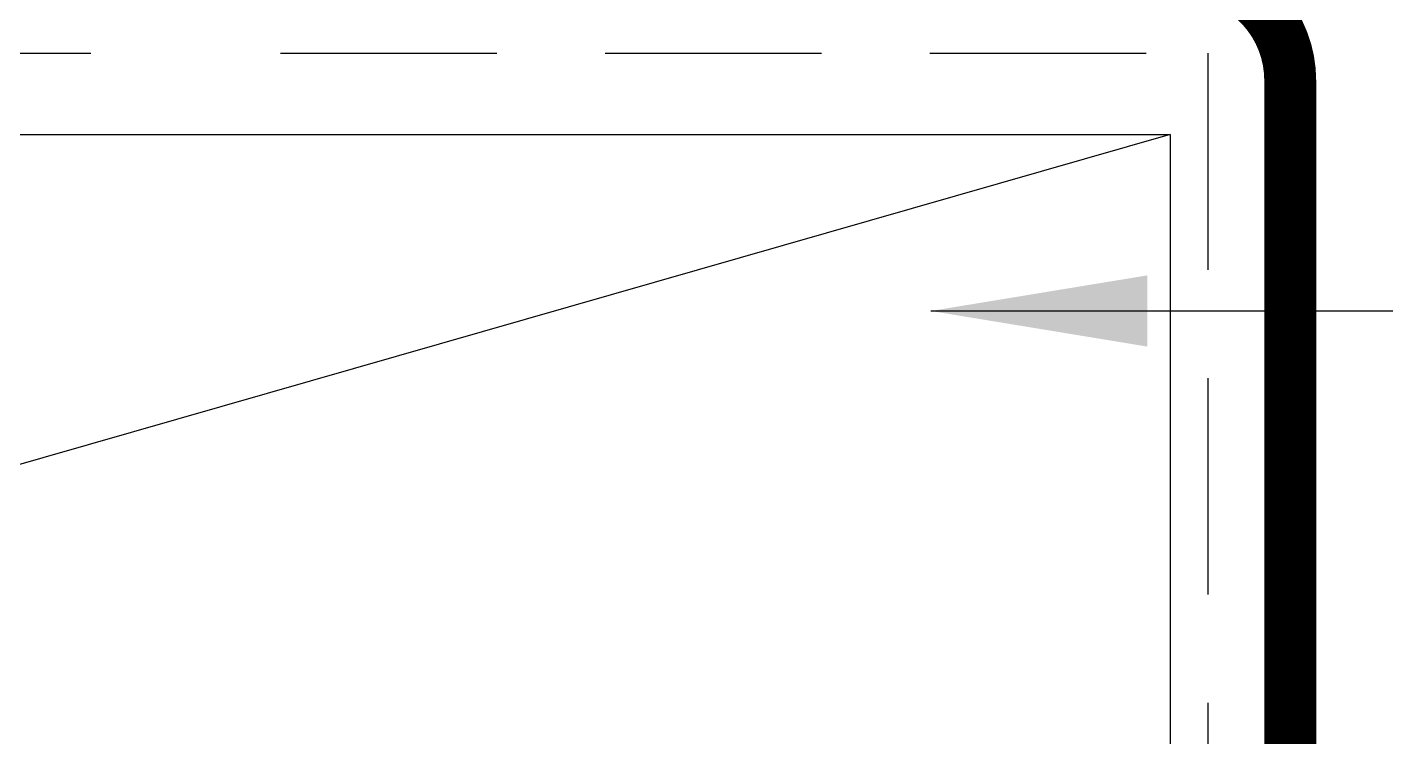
# Model space of a CAD drawing. Header units: inches. Extents: x 299.4 to 319.5, y -77.1 to -60.4.
# Drawn here: x 308.219 to 309.788, y -66.317 to -65.497 of the extents above; entities that cross this region are included whole.
import ezdxf

# ---------------------------------------------------------------- set-up
doc = ezdxf.new("R2010")
doc.units = ezdxf.units.IN
doc.header["$MEASUREMENT"] = 0
doc.linetypes.add('HIDDEN', pattern=[0.375, 0.25, -0.125])
for name, color, linetype in [('FSBP-ADHESIVE', 1, 'HIDDEN'), ('FSBP-ANNO-NOTE', 7, 'CONTINUOUS'), ('FSBP-MEMBRANE', 7, 'CONTINUOUS'), ('FSBP-WOOD', 7, 'CONTINUOUS')]:
    doc.layers.add(name, color=color, linetype=linetype)
doc.styles.add('FSBP_ARIAL_NAR', font='ARIALN.TTF')
doc.dimstyles.new('FSBP-LEADER', dxfattribs={"dimtxt": 0.1875, "dimasz": 0.25, "dimexe": 0.0625, "dimexo": 0.125, "dimgap": 0.125, "dimtad": 0, "dimtih": 1, "dimtoh": 1, "dimdec": 4, "dimzin": 0, "dimdsep": 46, "dimlunit": 4, "dimtxsty": 'FSBP_ARIAL_NAR', "dimcen": 0.09375, "dimclrd": 256, "dimclre": 256, "dimclrt": 256, "dimadec": 0, "dimazin": 0, "dimtfac": 1, "dimtdec": 4, "dimtofl": 0, "dimtmove": 0, "dimatfit": 3, "dimfxl": 1, "dimtolj": 1, "dimtzin": 0, "dimlwd": -1, "dimlwe": -1, "dimarcsym": 0})

msp = doc.modelspace()

# ---------------------------------------------------------------- linework, layer by layer
at = {"layer": 'FSBP-ADHESIVE', "linetype": 'HIDDEN'}
for p, q in [((305.79239, -65.5274), (308.32411, -65.5274)), ((308.51161, -65.5274), (309.58291, -65.5274)), ((309.58291, -65.5274), (309.58291, -72.43932))]:
    msp.add_line(p, q, dxfattribs=at)
at = {"layer": 'FSBP-MEMBRANE', "linetype": 'Continuous', "const_width": 0.06}
msp.add_lwpolyline([(309.67794, -72.43932), (309.67794, -65.55865, 0.4142136), (309.55294, -65.43365), (309.35895, -65.43365), (308.51161, -65.43365)], format="xyb", dxfattribs=at)
at = {"layer": 'FSBP-WOOD', "linetype": 'Continuous'}
for p, q in [((309.5391, -65.62115), (308.49619, -65.92021)), ((308.49619, -65.92021), (305.76114, -66.70452))]:
    msp.add_line(p, q, dxfattribs=at)
for points in [[(308.51161, -65.62115), (309.5391, -65.62115), (309.5391, -67.12115), (308.33423, -67.12115), (305.78226, -67.12115), (304.30825, -67.12115), (304.30825, -66.34887)], [(305.79239, -65.62115), (308.51403, -65.62115)]]:
    msp.add_lwpolyline(points, dxfattribs=at)

# ---------------------------------------------------------------- leaders
at = {"layer": 'FSBP-ANNO-NOTE'}
msp.add_leader([(309.26281, -65.8249), (311.31958, -65.8249)], dimstyle='FSBP-LEADER', dxfattribs=at)

doc.saveas('drawing.dxf')
